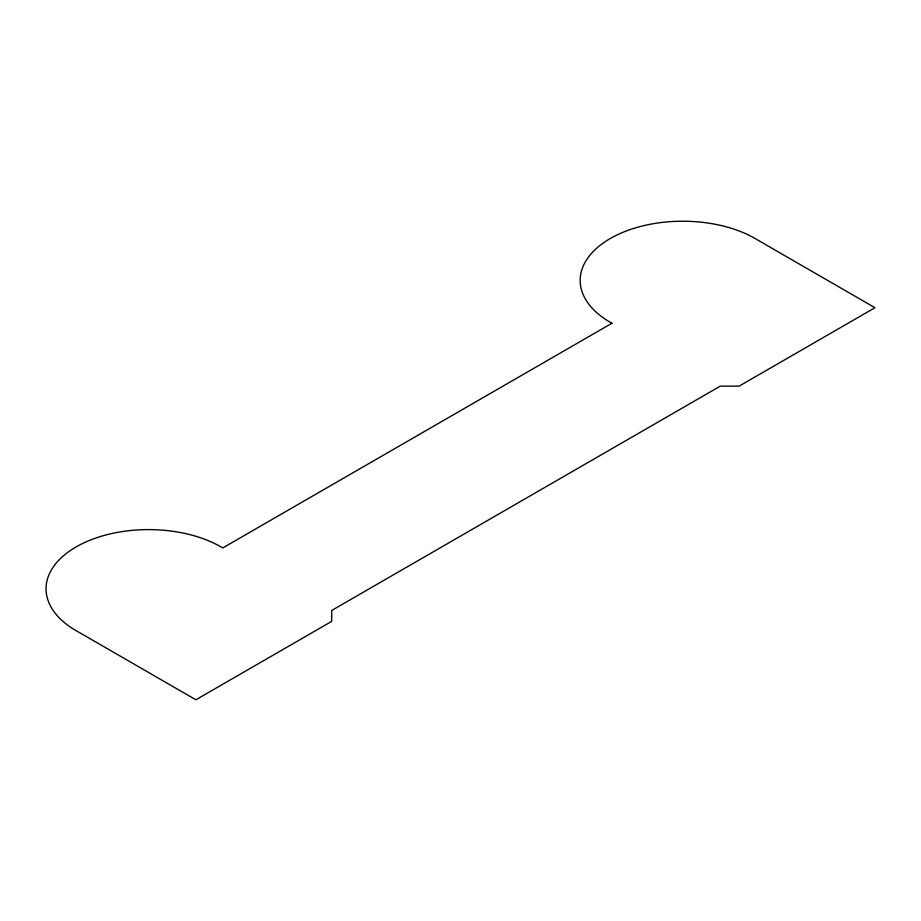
<?xml version="1.0" encoding="UTF-8"?>
<svg xmlns="http://www.w3.org/2000/svg" width="921" height="921" viewBox="0 0 921 921"><rect width="100%" height="100%" fill="white"/><g stroke="black" fill="none" stroke-linecap="round" stroke-linejoin="round"><path stroke-width="1.38" d="M611.947 323.236L222.755 547.937A102.519 59.186 0 0 0 76.075 546.936A102.519 59.186 0 0 0 77.813 631.622L195.874 699.776L331.698 621.364L331.698 610.473L720.257 386.141L739.114 386.141L874.95 307.718L756.889 239.552A102.519 59.186 0 0 0 610.209 238.551A102.519 59.186 0 0 0 611.947 323.236"/></g></svg>
